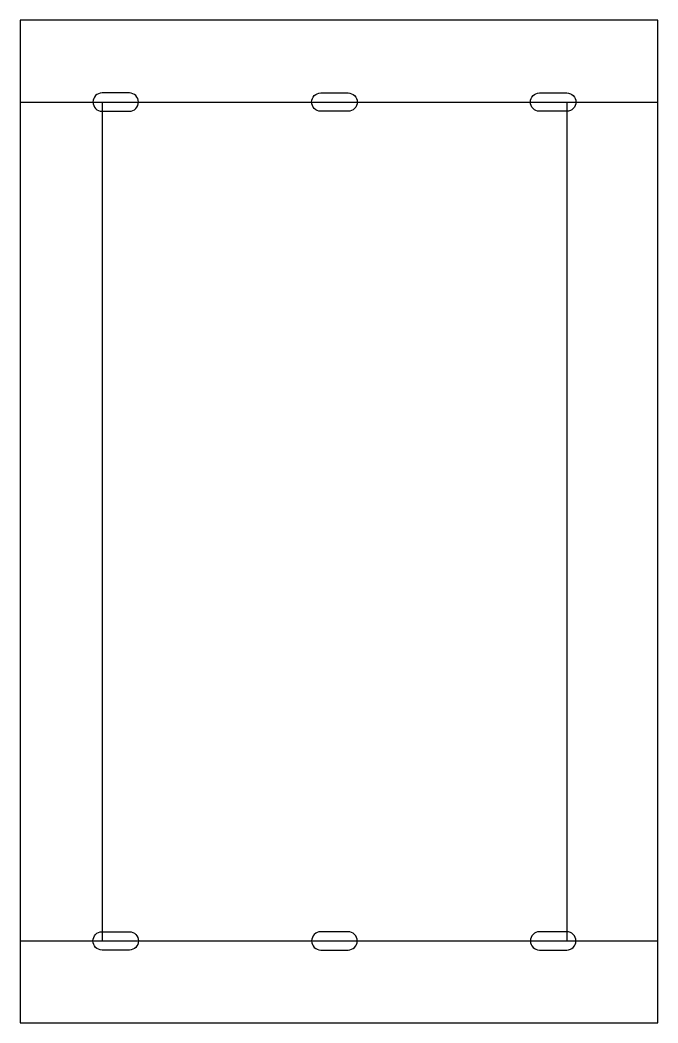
# Model space of a CAD drawing. Extents: x 20 to 37.5, y 12.5 to 40.
import ezdxf

# ---------------------------------------------------------------- set-up
doc = ezdxf.new("R2010")
doc.units = 0
doc.layers.get('0').update_dxf_attribs({"linetype": 'CONTINUOUS'})

msp = doc.modelspace()

# ---------------------------------------------------------------- linework, layer by layer
for p, q in [((20, 37.75), (37.5, 37.75)), ((22.25, 37.75), (22.25, 14.75)), ((22.25, 37.75), (32, 37.75)), ((35, 37.75), (35, 14.75)), ((20, 14.75), (37.5, 14.75)), ((22.25, 14.75), (32, 14.75))]:
    msp.add_line(p, q)
msp.add_lwpolyline([(37.5, 40), (20, 40), (20, 12.5), (37.5, 12.5)], close=True)
for points in [[(23, 38), (22.25, 38, 1), (22.25, 37.5), (23, 37.5, 1)], [(28.25, 37.5, -1), (28.25, 38), (29, 38, -1), (29, 37.5)], [(35, 38, -1), (35, 37.5), (34.25, 37.5, -1), (34.25, 38)], [(23, 14.5), (22.25, 14.5, -1), (22.25, 15), (23, 15, -1)], [(29, 15), (28.25, 15, 1), (28.25, 14.5), (29, 14.5, 1)], [(35, 15), (34.25, 15, 1), (34.25, 14.5), (35, 14.5, 1)]]:
    msp.add_lwpolyline(points, format="xyb", close=True)

doc.saveas('drawing.dxf')
